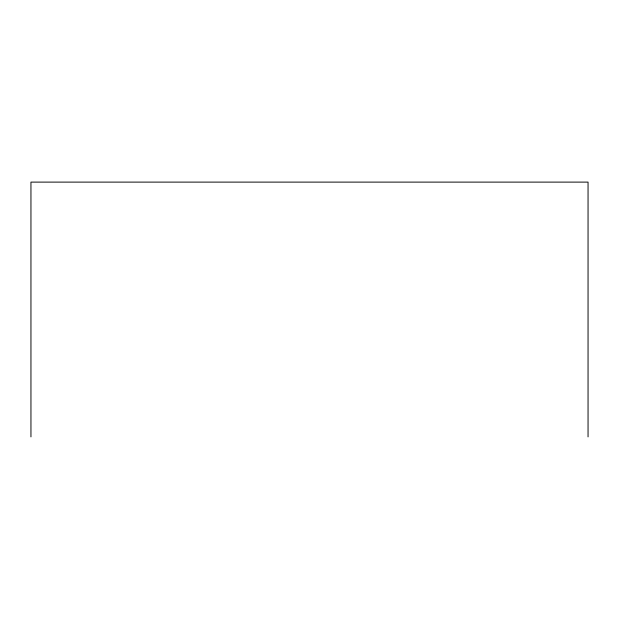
<?xml version="1.0" encoding="UTF-8"?>
<svg xmlns="http://www.w3.org/2000/svg" width="619" height="619" viewBox="0 0 619 619"><rect width="100%" height="100%" fill="white"/><g stroke="black" fill="none" stroke-linecap="round" stroke-linejoin="round"><path stroke-width="0.93" d="M588.05 436.89L588.05 182.11L30.95 182.11L30.95 436.89"/></g></svg>
